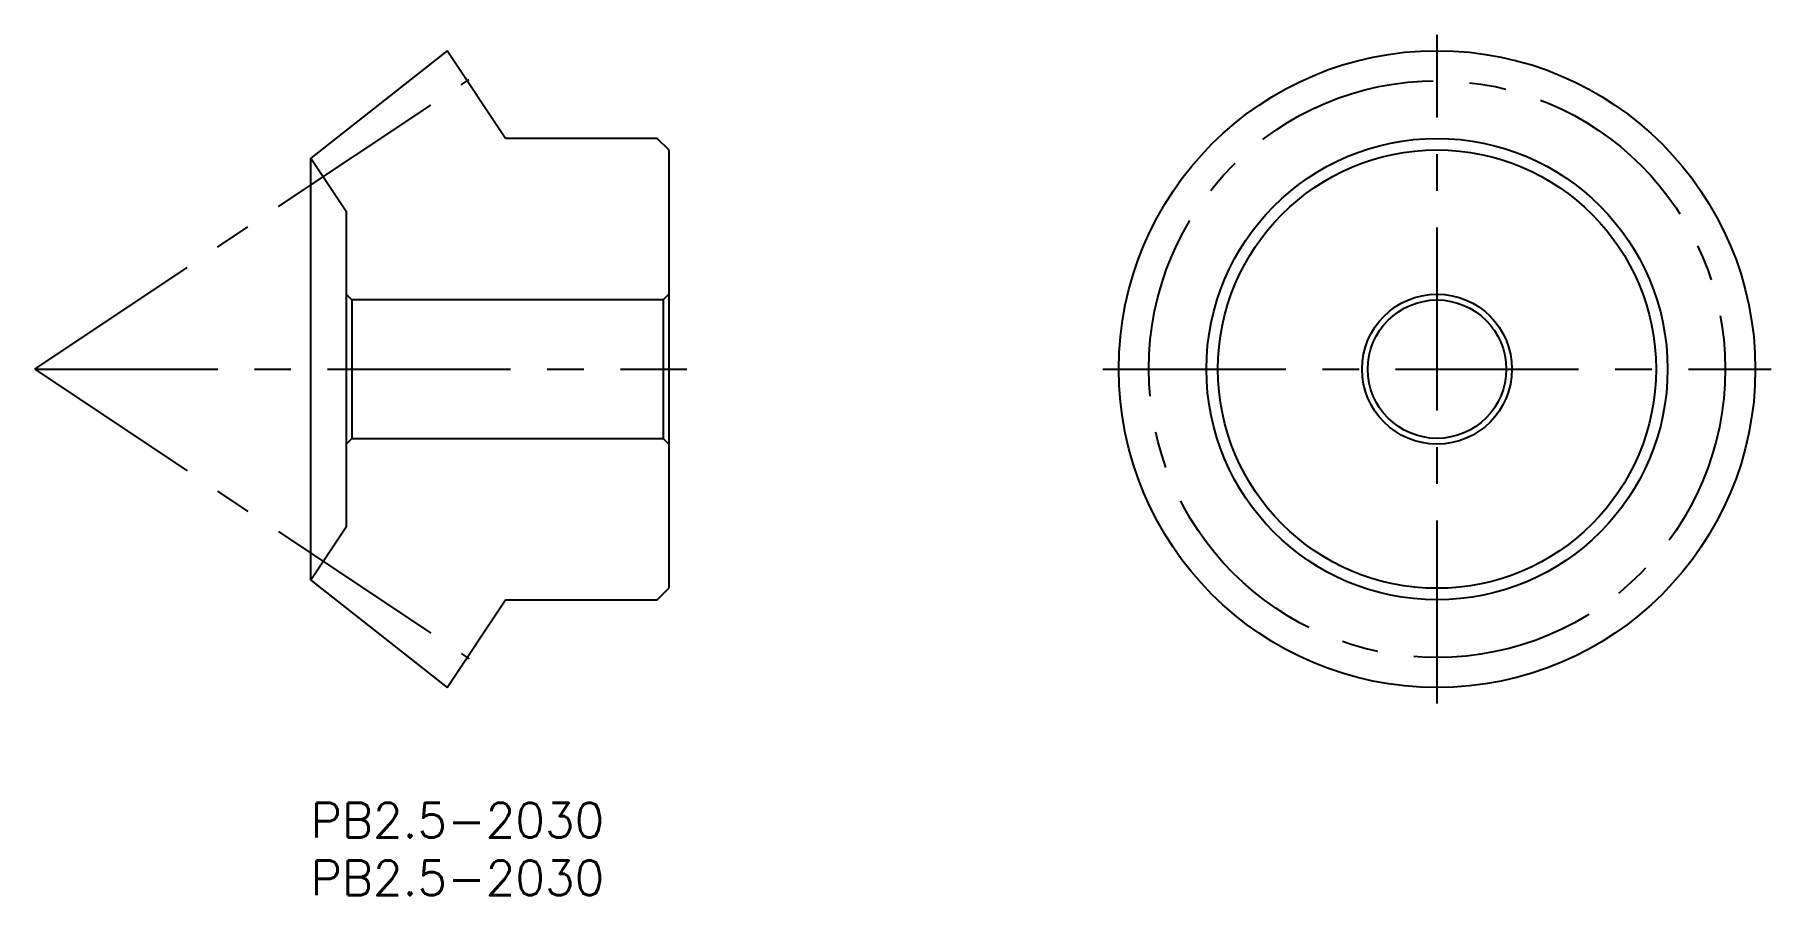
# Model space of a CAD drawing. Extents: x -24 to 127, y -8 to 67.
import ezdxf

# ---------------------------------------------------------------- set-up
doc = ezdxf.new("R2010")
doc.units = 0
doc.header["$LTSCALE"] = 0.5
doc.linetypes.add('CENTER', pattern=[50.8, 31.75, -6.35, 6.35, -6.35])
for name, color, linetype in [('MSM_CENTER', 1, 'CENTER'), ('MSM_CONTINUOUS', 7, 'CONTINUOUS'), ('MSM_PART_NUMBER', 7, 'CONTINUOUS')]:
    doc.layers.add(name, color=color, linetype=linetype)
doc.styles.get("Standard").update_dxf_attribs({"font": 'txt.shx', "height": 3, "bigfont": 'bigfont.shx'})

# ---------------------------------------------------------------- blocks, each defined once
blk = doc.blocks.new('*U17')
at = {"layer": 'MSM_PART_NUMBER'}
blk.add_text('PB2.5-2030', height=3, dxfattribs=at).set_placement((0, -3))
blk = doc.blocks.new('*U18')
at = {"layer": 'MSM_PART_NUMBER'}
blk.add_text('PB2.5-2030', height=3, dxfattribs=at).set_placement((0, -8))

msp = doc.modelspace()

# ---------------------------------------------------------------- linework, layer by layer
at = {"layer": 'MSM_CENTER'}
for p, q in [((97.69, 8.62), (97.69, 66.6)), ((-23.94, 37.61), (13.73, 62.72)), ((-23.94, 37.61), (13.73, 12.5)), ((-23.94, 37.61), (32.61, 37.61)), ((68.7, 37.61), (126.68, 37.61))]:
    msp.add_line(p, q, dxfattribs=at)
msp.add_circle((97.69, 37.61), 25, dxfattribs=at)
at = {"layer": 'MSM_CONTINUOUS'}
for p, q in [((11.82, 65.22), (0, 55.9)), ((16.9, 57.61), (11.82, 65.22)), ((30.06, 57.61), (16.9, 57.61)), ((31.06, 56.61), (30.06, 57.61)), ((0, 55.9), (3.06, 51.32)), ((0, 19.32), (0, 55.9)), ((31.06, 56.61), (31.06, 18.61)), ((3.06, 51.32), (3.06, 23.9)), ((3.56, 43.61), (3.06, 44.11)), ((31.06, 44.11), (30.56, 43.61)), ((30.56, 43.61), (3.56, 43.61)), ((3.56, 43.61), (3.56, 31.61)), ((30.56, 43.61), (30.56, 31.61)), ((3.06, 31.11), (3.56, 31.61)), ((3.56, 31.61), (30.56, 31.61)), ((30.56, 31.61), (31.06, 31.11)), ((3.06, 23.9), (0, 19.32)), ((0, 19.32), (11.82, 10)), ((30.06, 17.61), (31.06, 18.61)), ((11.82, 10), (16.9, 17.61)), ((16.9, 17.61), (30.06, 17.61))]:
    msp.add_line(p, q, dxfattribs=at)
for radius in [27.61, 20, 19, 6.5, 6]:
    msp.add_circle((97.69, 37.61), radius, dxfattribs=at)

# ---------------------------------------------------------------- block references
for name in ['*U17', '*U18']:
    msp.add_blockref(name, (0, 0), dxfattribs=at)

doc.saveas('drawing.dxf')
